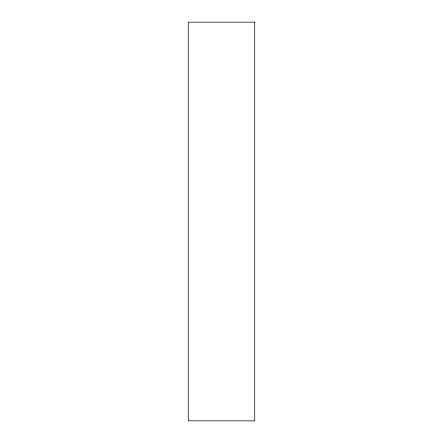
<?xml version="1.0" encoding="UTF-8"?>
<svg xmlns="http://www.w3.org/2000/svg" width="443" height="443" viewBox="0 0 443 443"><rect width="100%" height="100%" fill="white"/><g stroke="black" fill="none" stroke-linecap="round" stroke-linejoin="round"><path stroke-width="0.66" d="M254.725 22.15L188.275 22.15L188.275 420.85L254.725 420.85L254.725 22.15"/></g></svg>
